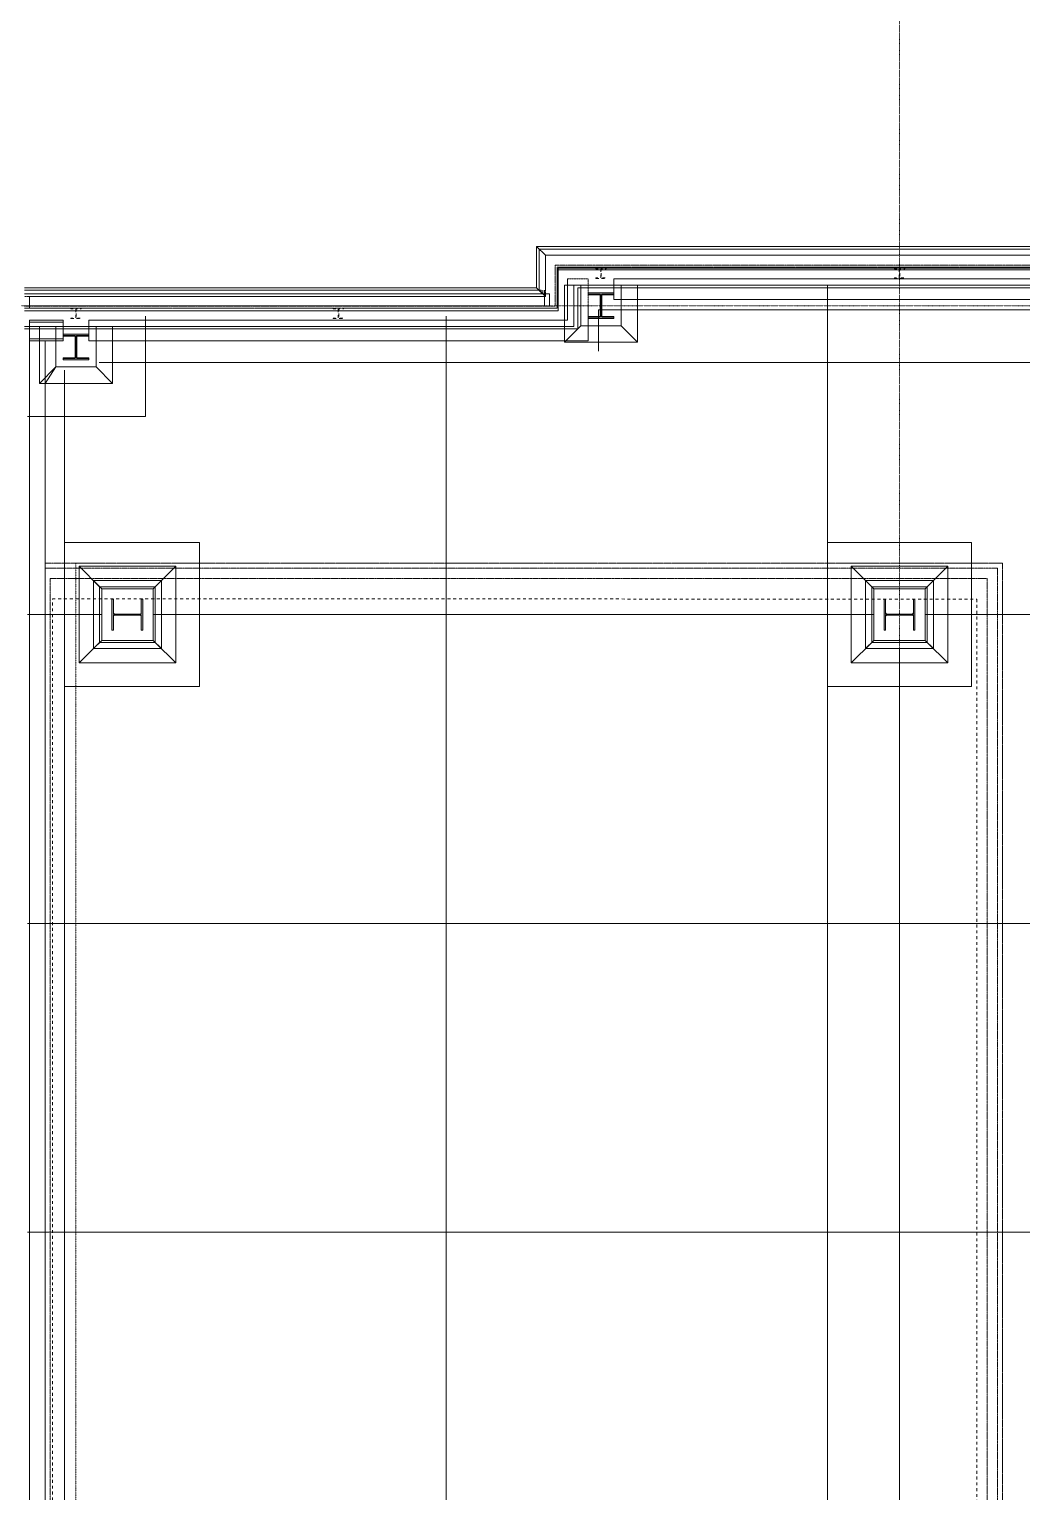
# Model space of a CAD drawing. Extents: x -32000 to 401936, y -48083 to 131250.
# Drawn here: x 244147 to 253787, y 78480 to 92686 of the extents above; entities that cross this region are included whole.
import ezdxf

# ---------------------------------------------------------------- set-up
doc = ezdxf.new("R2010")
doc.units = 0
doc.header["$LTSCALE"] = 10
for name, pattern in [('H12PL4$0$JJP_三點線', [0.9, 0.3, -0.15, 0, -0.15, 0, -0.15, 0, -0.15]), ('H12PL4$0$TAI_虛線', [5.644, 2.822, -2.822]), ('XFM7P40ICA$0$H12PL4$0$CENTERK1', [0.0983, 0.0833, -0.005, 0.005, -0.005]), ('XFM7P40ICA$0$H12PL4$0$DOTK1', [0.01, 0.005, -0.005]), ('XFM7P40ICA$0$H12PL4$0$JJP_三點線', [0.9, 0.3, -0.15, 0, -0.15, 0, -0.15, 0, -0.15]), ('XFM7P40ICA$0$H12PL4$0$JJP_虛線(退縮線、投影線、地下室範圍、非屬本工程、圖面分區)', [0.45, 0.3, -0.15]), ('XFM7P40ICA$0$H12PL4$0$TAI_虛線', [5.644, 2.822, -2.822])]:
    doc.linetypes.add(name, pattern=pattern)
for name, color, linetype in [('H12PL4$0$A-WALL-EX', 252, 'Continuous'), ('H12PL4$0$S-COL', 252, 'Continuous'), ('H12PL4$0$S-GRID', 252, 'Continuous'), ('H12PL4$0$S-SLAB-SHOW', 252, 'Continuous'), ('XFM7P40ICA$0$H12PL4$0$A-WALL-EX', 252, 'Continuous'), ('XFM7P40ICA$0$H12PL4$0$A-WALL-IN', 252, 'Continuous'), ('XFM7P40ICA$0$H12PL4$0$Hattch', 252, 'Continuous'), ('XFM7P40ICA$0$H12PL4$0$L40_19_MEJI', 252, 'Continuous'), ('XFM7P40ICA$0$H12PL4$0$L40_19_STEEL2', 252, 'Continuous'), ('XFM7P40ICA$0$H12PL4$0$L40_19_SUGATA2', 252, 'Continuous'), ('XFM7P40ICA$0$H12PL4$0$L40_19_SUGATA3', 252, 'Continuous'), ('XFM7P40ICA$0$H12PL4$0$L40_19_SUGATAD', 252, 'Continuous'), ('XFM7P40ICA$0$H12PL4$0$L40_19_TEMP', 252, 'Continuous'), ('XFM7P40ICA$0$H12PL4$0$S-COL', 252, 'Continuous'), ('XFM7P40ICA$0$H12PL4$0$S-GRID', 252, 'Continuous')]:
    doc.layers.add(name, color=color, linetype=linetype)

# ---------------------------------------------------------------- blocks, each defined once
blk = doc.blocks.new('XFM7P40ICA$0$H12PL4')
at = {"layer": 'XFM7P40ICA$0$H12PL4$0$Hattch', "linetype": 'Continuous', "lineweight": 0}
for points in [[(249575, 89875), (249825, 89875), (249825, 89895), (249707.5, 89895), (249707.5, 90105), (249825, 90105), (249825, 90125), (249575, 90125), (249575, 90105), (249692.5, 90105), (249692.5, 89895), (249575, 89895)], [(244475, 89475), (244725, 89475), (244725, 89495), (244607.5, 89495), (244607.5, 89705), (244725, 89705), (244725, 89725), (244475, 89725), (244475, 89705), (244592.5, 89705), (244592.5, 89495), (244475, 89495)], [(244950, 87150), (244950, 86850), (244965, 86850), (244965, 86995), (245235, 86995), (245235, 86850), (245250, 86850), (245250, 87150), (245235, 87150), (245235, 87005), (244965, 87005), (244965, 87150)], [(252450, 87150), (252450, 86850), (252465, 86850), (252465, 86995), (252735, 86995), (252735, 86850), (252750, 86850), (252750, 87150), (252735, 87150), (252735, 87005), (252465, 87005), (252465, 87150)]]:
    blk.add_hatch(color=256, dxfattribs=at).paths.add_polyline_path(points)
at = {"layer": 'XFM7P40ICA$0$H12PL4$0$A-WALL-EX', "linetype": 'XFM7P40ICA$0$H12PL4$0$JJP_虛線(退縮線、投影線、地下室範圍、非屬本工程、圖面分區)', "lineweight": 0}
for p, q in [((249255, 90395), (249255, 90375)), ((249275, 90395), (249255, 90395)), ((249255, 90375), (249255, 89995)), ((261975, 90395), (249275, 90395)), ((249255, 89995), (244100, 89995)), ((244300, 87450), (244316.7, 87450)), ((244350, 87450), (244316.7, 87450)), ((253450, 87450), (244350, 87450)), ((253550, 87450), (253450, 87450)), ((253550, 87350), (253550, 87450)), ((253550, 32650), (253550, 87350))]:
    blk.add_line(p, q, dxfattribs=at)
at = {"layer": 'XFM7P40ICA$0$H12PL4$0$A-WALL-EX', "lineweight": 0}
for p, q in [((249435, 90200), (249435, 89960)), ((249675, 90200), (249435, 90200)), ((261560, 90200), (249675, 90200)), ((249435, 89960), (249435, 89800)), ((249435, 89800), (244100, 89800)), ((244300, 30500), (244300, 89560))]:
    blk.add_line(p, q, dxfattribs=at)
at = {"layer": 'XFM7P40ICA$0$H12PL4$0$A-WALL-EX', "lineweight": 0, "flags": 128}
for points in [[(249075, 90575), (249475, 90575)], [(249075, 90575), (249075, 90175)], [(262150, 90550), (249100, 90550)], [(249100, 90550), (249100, 90150)], [(262175, 90575), (249475, 90575)], [(249285, 90365), (261965, 90365)], [(249285, 90150), (249285, 90365)], [(249285, 90350), (249285, 90200)], [(261800, 90350), (249285, 90350)], [(249075, 90175), (244100, 90174.9)], [(249117.5, 90150), (244100, 90150)], [(244100, 90115), (249117.5, 90115)], [(249117.5, 90150), (249117.5, 90115)], [(249285, 90200), (249285, 89950)], [(249475, 90175), (261775, 90175)], [(249475, 89775), (249475, 90175)], [(249285, 89950), (244100, 89950)], [(249675, 89560), (249675, 89960)], [(249675, 89960), (261560, 89960)], [(244100, 89774.9), (249475, 89775)]]:
    blk.add_lwpolyline(points, dxfattribs=at)
at = {"layer": 'XFM7P40ICA$0$H12PL4$0$A-WALL-EX', "linetype": 'XFM7P40ICA$0$H12PL4$0$JJP_虛線(退縮線、投影線、地下室範圍、非屬本工程、圖面分區)', "lineweight": 0, "flags": 128}
for points in [[(249160, 90490), (249160, 90395)], [(261995, 90490), (249160, 90490)], [(249160, 90395), (249160, 90090)], [(249275, 89975), (249275, 90375)], [(249275, 90375), (261975, 90375)], [(249160, 90090), (244100, 90090)], [(244100, 89975), (244550, 89975)], [(244650, 89975), (247100, 89975)], [(247200, 89975), (249255, 89975)], [(249275, 89975), (249255, 89975)], [(244300, 87500), (244300, 87450)], [(253550, 87500), (244300, 87500)], [(244300, 87450), (244300, 87350)], [(253600, 87500), (253550, 87500)], [(253600, 32550), (253600, 87500)], [(244300, 87350), (244300, 32650)], [(244350, 32650), (244350, 87350)], [(244350, 87350), (253450, 87350)], [(253450, 87350), (253450, 32650)]]:
    blk.add_lwpolyline(points, dxfattribs=at)
at = {"layer": 'XFM7P40ICA$0$H12PL4$0$A-WALL-IN', "lineweight": 0, "flags": 128}
blk.add_lwpolyline([(249135, 90115), (249135, 90150)], dxfattribs=at)
at = {"layer": 'XFM7P40ICA$0$H12PL4$0$L40_19_MEJI', "lineweight": 0}
for p, q in [((251900, 32860), (251900, 90200)), ((245275, 89900), (245275, 88925)), ((248195, 78050), (248195, 89900)), ((244490, 30700), (244490, 89375)), ((260350, 89450), (244825, 89450)), ((244130, 88925), (245275, 88925)), ((244130, 87000), (244850, 87000)), ((245350, 87000), (252350, 87000)), ((252850, 87000), (260600, 87000)), ((244130, 84000), (260600, 84000)), ((244130, 81000), (260600, 81000))]:
    blk.add_line(p, q, dxfattribs=at)
at = {"layer": 'XFM7P40ICA$0$H12PL4$0$L40_19_MEJI', "lineweight": 0, "flags": 128}
for points in [[(244490, 86300), (245800, 86300), (245800, 87700), (244490, 87700)], [(251900, 86300), (253300, 86300), (253300, 87700), (251900, 87700)]]:
    blk.add_lwpolyline(points, close=True, dxfattribs=at)
at = {"layer": 'XFM7P40ICA$0$H12PL4$0$L40_19_STEEL2', "lineweight": 0, "flags": 128}
for points in [[(249575, 90125), (249825, 90125), (249825, 90111), (249712.5, 90111, 0.4142136), (249704.5, 90103), (249704.5, 89897, 0.4142136), (249712.5, 89889), (249825, 89889), (249825, 89875), (249575, 89875), (249575, 89889), (249687.5, 89889, 0.4142136), (249695.5, 89897), (249695.5, 90103, 0.4142136), (249687.5, 90111), (249575, 90111)], [(244475, 89725), (244725, 89725), (244725, 89711), (244612.5, 89711, 0.4142136), (244604.5, 89703), (244604.5, 89497, 0.4142136), (244612.5, 89489), (244725, 89489), (244725, 89475), (244475, 89475), (244475, 89489), (244587.5, 89489, 0.4142136), (244595.5, 89497), (244595.5, 89703, 0.4142136), (244587.5, 89711), (244475, 89711)], [(245250, 87150), (245250, 86850), (245235, 86850), (245235, 86982, 0.4142136), (245222, 86995), (244978, 86995, 0.4142136), (244965, 86982), (244965, 86850), (244950, 86850), (244950, 87150), (244965, 87150), (244965, 87018, 0.4142136), (244978, 87005), (245222, 87005, 0.4142136), (245235, 87018), (245235, 87150)], [(252750, 87150), (252750, 86850), (252735, 86850), (252735, 86982, 0.4142136), (252722, 86995), (252478, 86995, 0.4142136), (252465, 86982), (252465, 86850), (252450, 86850), (252450, 87150), (252465, 87150), (252465, 87018, 0.4142136), (252478, 87005), (252722, 87005, 0.4142136), (252735, 87018), (252735, 87150)]]:
    blk.add_lwpolyline(points, format="xyb", close=True, dxfattribs=at)
at = {"layer": 'XFM7P40ICA$0$H12PL4$0$L40_19_SUGATA2', "lineweight": 0}
for p, q in [((249075, 90175), (249075, 90575)), ((249075, 90575), (262175, 90575)), ((249075, 90175), (244100, 90175))]:
    blk.add_line(p, q, dxfattribs=at)
at = {"layer": 'XFM7P40ICA$0$H12PL4$0$L40_19_SUGATA3', "lineweight": 0}
for p, q in [((249075, 90575), (249160, 90490)), ((249275, 90375), (249275, 89975)), ((249375, 90260), (249375, 89860)), ((255475, 90260), (249825, 90260)), ((249825, 90060), (249825, 90260)), ((249075, 90175), (249160, 90090)), ((255475, 90060), (249825, 90060)), ((249895, 90060), (249895, 89805)), ((250055, 90060), (250055, 89645)), ((244150, 89860), (244475, 89860)), ((244150, 89860), (244150, 89660)), ((244475, 89660), (244475, 89860)), ((249375, 89860), (244725, 89860)), ((244725, 89660), (244725, 89860)), ((249895, 89805), (249575, 89805)), ((249895, 89805), (250055, 89645)), ((244150, 89660), (244150, 30550)), ((244150, 89660), (244475, 89660)), ((244300, 89660), (244300, 30700)), ((249575, 89660), (244725, 89660)), ((244955, 89660), (244955, 89245)), ((249345, 89660), (249345, 89645)), ((249345, 89645), (250055, 89645)), ((244405, 89405), (244300, 89245)), ((244795, 89405), (244955, 89245)), ((244300, 89245), (244955, 89245)), ((244850, 87250), (244770, 87330)), ((245430, 87330), (245350, 87250)), ((252350, 87250), (252270, 87330)), ((252930, 87330), (252850, 87250)), ((244850, 86750), (244770, 86670)), ((245430, 86670), (245350, 86750)), ((252350, 86750), (252270, 86670)), ((252930, 86670), (252850, 86750))]:
    blk.add_line(p, q, dxfattribs=at)
at = {"layer": 'XFM7P40ICA$0$H12PL4$0$L40_19_SUGATA3', "linetype": 'XFM7P40ICA$0$H12PL4$0$CENTERK1', "lineweight": 0}
for p, q in [((261975, 90375), (249275, 90375)), ((249575, 90260), (249375, 90260)), ((249575, 90260), (249575, 89660))]:
    blk.add_line(p, q, dxfattribs=at)
at = {"layer": 'XFM7P40ICA$0$H12PL4$0$L40_19_SUGATA3', "linetype": 'XFM7P40ICA$0$H12PL4$0$CENTERK1', "lineweight": 0, "flags": 128}
blk.add_lwpolyline([(262090, 30600), (262090, 90490), (249160, 90490), (249160, 90090), (244150, 90090), (244150, 89975), (249275, 89975)], dxfattribs=at)
at = {"layer": 'XFM7P40ICA$0$H12PL4$0$L40_19_SUGATA3', "lineweight": 0, "flags": 128}
blk.add_lwpolyline([(244795, 89660), (244795, 89405), (244405, 89405), (244405, 89660)], dxfattribs=at)
for points in [[(245430, 87330), (244770, 87330), (244770, 86670), (245430, 86670)], [(245350, 87250), (244850, 87250), (244850, 86750), (245350, 86750)], [(252930, 87330), (252270, 87330), (252270, 86670), (252930, 86670)], [(252850, 87250), (252350, 87250), (252350, 86750), (252850, 86750)]]:
    blk.add_lwpolyline(points, close=True, dxfattribs=at)
at = {"layer": 'XFM7P40ICA$0$H12PL4$0$L40_19_SUGATAD', "linetype": 'XFM7P40ICA$0$H12PL4$0$DOTK1', "lineweight": 0}
for p, q in [((253600, 87500), (244600, 87500)), ((244600, 87500), (244600, 32500)), ((253600, 87500), (253600, 32500))]:
    blk.add_line(p, q, dxfattribs=at)
at = {"layer": 'XFM7P40ICA$0$H12PL4$0$L40_19_TEMP', "lineweight": 0}
blk.add_line((252600, 86670), (252600, 75330), dxfattribs=at)
at = {"layer": 'XFM7P40ICA$0$H12PL4$0$S-COL', "linetype": 'XFM7P40ICA$0$H12PL4$0$TAI_虛線', "lineweight": 0, "flags": 128}
for points in [[(249650, 90265), (249750, 90265), (249750, 90270), (249702.5, 90270), (249702.5, 90360), (249750, 90360), (249750, 90365), (249650, 90365), (249650, 90360), (249697.5, 90360), (249697.5, 90270), (249650, 90270)], [(252550, 90265), (252650, 90265), (252650, 90270), (252602.5, 90270), (252602.5, 90360), (252650, 90360), (252650, 90365), (252550, 90365), (252550, 90360), (252597.5, 90360), (252597.5, 90270), (252550, 90270)], [(244550, 89875), (244650, 89875), (244650, 89880), (244602.5, 89880), (244602.5, 89970), (244650, 89970), (244650, 89975), (244550, 89975), (244550, 89970), (244597.5, 89970), (244597.5, 89880), (244550, 89880)], [(247100, 89875), (247200, 89875), (247200, 89880), (247152.5, 89880), (247152.5, 89970), (247200, 89970), (247200, 89975), (247100, 89975), (247100, 89970), (247147.5, 89970), (247147.5, 89880), (247100, 89880)]]:
    blk.add_lwpolyline(points, close=True, dxfattribs=at)
at = {"layer": 'XFM7P40ICA$0$H12PL4$0$S-COL', "lineweight": 0, "flags": 128}
for points in [[(249345, 90200), (249345, 89645)], [(250055, 90200), (249895, 90200), (249505, 90200), (249345, 90200)], [(249505, 90200), (249505, 89805)], [(249895, 89805), (249895, 90200)], [(250055, 89645), (250055, 90200)], [(244245, 89800), (244245, 89245)], [(244955, 89800), (244795, 89800), (244405, 89800), (244245, 89800)], [(244405, 89800), (244405, 89405)], [(244795, 89405), (244795, 89800)], [(244955, 89245), (244955, 89800)], [(249345, 89645), (249505, 89805)], [(249505, 89805), (249895, 89805)], [(250055, 89645), (249895, 89805)], [(249345, 89645), (250055, 89645)], [(244245, 89245), (244405, 89405)], [(244405, 89405), (244795, 89405)], [(244955, 89245), (244795, 89405)], [(244245, 89245), (244955, 89245)], [(244630, 86530), (244630, 87470)], [(244830, 87270), (244630, 87470)], [(244630, 87470), (245570, 87470)], [(245570, 87470), (245370, 87270)], [(245570, 87470), (245570, 86530)], [(252130, 86530), (252130, 87470)], [(252330, 87270), (252130, 87470)], [(252130, 87470), (253070, 87470)], [(253070, 87470), (252870, 87270)], [(253070, 87470), (253070, 86530)], [(244830, 87270), (244830, 86730)], [(245370, 87270), (244830, 87270)], [(245370, 86730), (245370, 87270)], [(252330, 87270), (252330, 86730)], [(252870, 87270), (252330, 87270)], [(252870, 86730), (252870, 87270)], [(244830, 86730), (244630, 86530)], [(244830, 86730), (245370, 86730)], [(245570, 86530), (245370, 86730)], [(252330, 86730), (252130, 86530)], [(252330, 86730), (252870, 86730)], [(253070, 86530), (252870, 86730)], [(244630, 86530), (245570, 86530)], [(252130, 86530), (253070, 86530)]]:
    blk.add_lwpolyline(points, dxfattribs=at)
for points in [[(249575, 89875), (249825, 89875), (249825, 89895), (249707.5, 89895), (249707.5, 90105), (249825, 90105), (249825, 90125), (249575, 90125), (249575, 90105), (249692.5, 90105), (249692.5, 89895), (249575, 89895)], [(244475, 89475), (244725, 89475), (244725, 89495), (244607.5, 89495), (244607.5, 89705), (244725, 89705), (244725, 89725), (244475, 89725), (244475, 89705), (244592.5, 89705), (244592.5, 89495), (244475, 89495)], [(244950, 87150), (244950, 86850), (244965, 86850), (244965, 86995), (245235, 86995), (245235, 86850), (245250, 86850), (245250, 87150), (245235, 87150), (245235, 87005), (244965, 87005), (244965, 87150)], [(252450, 87150), (252450, 86850), (252465, 86850), (252465, 86995), (252735, 86995), (252735, 86850), (252750, 86850), (252750, 87150), (252735, 87150), (252735, 87005), (252465, 87005), (252465, 87150)]]:
    blk.add_lwpolyline(points, close=True, dxfattribs=at)
at = {"layer": 'XFM7P40ICA$0$H12PL4$0$S-GRID', "linetype": 'XFM7P40ICA$0$H12PL4$0$JJP_三點線', "lineweight": 0}
for p, q in [((252600, 128250), (252600, -28000)), ((-29000, 90000), (289600, 90000))]:
    blk.add_line(p, q, dxfattribs=at)
blk = doc.blocks.new('XFM7P40ICA')
blk.add_blockref('XFM7P40ICA$0$H12PL4', (0, 0))
blk = doc.blocks.new('H12PL4')
at = {"layer": 'H12PL4$0$A-WALL-EX', "lineweight": 0}
for p, q in [((249200, 90115), (249123.33, 90115)), ((249435, 90200), (249435, 89960)), ((249675, 90200), (249435, 90200)), ((261560, 90200), (249675, 90200)), ((249435, 89960), (249435, 89800)), ((249435, 89800), (244100, 89800))]:
    blk.add_line(p, q, dxfattribs=at)
at = {"layer": 'H12PL4$0$A-WALL-EX', "lineweight": 0, "flags": 128}
for points in [[(249075, 90575), (249475, 90575)], [(249075, 90575), (249075, 90175)], [(249100, 90150), (249100, 90550)], [(249100, 90550), (262150, 90550)], [(262150, 90550), (249100, 90550)], [(249100, 90550), (249100, 90150)], [(262175, 90575), (249475, 90575)], [(249285, 90365), (261965, 90365)], [(249285, 90150), (249285, 90365)], [(249285, 90350), (249285, 90200)], [(261800, 90350), (249285, 90350)], [(249075, 90175), (244100, 90174.93)], [(244100, 90150), (249100, 90150)], [(249100, 90150), (244100, 90150)], [(249150, 90150), (249150, 90115)], [(249150, 90115), (249150, 90000)], [(249200, 90000), (249200, 90115)], [(249285, 90200), (249285, 89950)], [(249475, 90175), (261775, 90175)], [(249475, 89775.01), (249475, 90175)], [(244100, 90000), (249150, 90000)], [(249285, 89950), (244100, 89950)], [(249675, 89560), (249675, 89960)], [(249675, 89960), (261560, 89960)], [(244150, 89840), (244150, 89860)], [(244475, 89860), (244150, 89860)], [(244150, 89680), (244150, 89840)], [(244475, 89840), (244150, 89840)], [(244475, 89840), (244475, 89860)], [(244475, 89680), (244475, 89840)], [(244100.01, 89774.93), (249475, 89775.01)], [(244150, 89660), (244150, 89680)], [(244475, 89680), (244150, 89680)], [(244475, 89660), (244150, 89660)], [(244475, 89660), (244475, 89680)]]:
    blk.add_lwpolyline(points, dxfattribs=at)
at = {"layer": 'H12PL4$0$S-COL', "linetype": 'H12PL4$0$TAI_虛線', "lineweight": 0, "flags": 128}
for points in [[(249650, 90265), (249750, 90265), (249750, 90270), (249702.5, 90270), (249702.5, 90360), (249750, 90360), (249750, 90365), (249650, 90365), (249650, 90360), (249697.5, 90360), (249697.5, 90270), (249650, 90270)], [(252550.02, 90265), (252650.02, 90265), (252650.02, 90270), (252602.52, 90270), (252602.52, 90360), (252650.02, 90360), (252650.02, 90365), (252550.02, 90365), (252550.02, 90360), (252597.52, 90360), (252597.52, 90270), (252550.02, 90270)], [(244550, 89875), (244650, 89875), (244650, 89880), (244602.5, 89880), (244602.5, 89970), (244650, 89970), (244650, 89975), (244550, 89975), (244550, 89970), (244597.5, 89970), (244597.5, 89880), (244550, 89880)], [(247100, 89875), (247200, 89875), (247200, 89880), (247152.5, 89880), (247152.5, 89970), (247200, 89970), (247200, 89975), (247100, 89975), (247100, 89970), (247147.5, 89970), (247147.5, 89880), (247100, 89880)]]:
    blk.add_lwpolyline(points, close=True, dxfattribs=at)
at = {"layer": 'H12PL4$0$S-COL', "lineweight": 0, "flags": 128}
for points in [[(249345, 90200), (249345, 89645)], [(250055, 90200), (249895, 90200), (249505, 90200), (249345, 90200)], [(249505, 90200), (249505, 89805)], [(249895, 89805), (249895, 90200)], [(250055, 89645), (250055, 90200)], [(244245, 89800), (244245, 89245)], [(244955, 89800), (244795, 89800), (244405, 89800), (244245, 89800)], [(244405, 89800), (244405, 89405)], [(244795, 89405), (244795, 89800)], [(244955, 89245), (244955, 89800)], [(249345, 89645), (249505, 89805)], [(249505, 89805), (249895, 89805)], [(250055, 89645), (249895, 89805)], [(249345, 89645), (250055, 89645)], [(244245, 89245), (244405, 89405)], [(244405, 89405), (244795, 89405)], [(244955, 89245), (244795, 89405)], [(244245, 89245), (244955, 89245)], [(244630, 86530), (244630, 87470)], [(244830, 87270), (244630, 87470)], [(244630, 87470), (245570, 87470)], [(245570, 87470), (245370, 87270)], [(245570, 87470), (245570, 86530)], [(252130, 86530), (252130, 87470)], [(252330, 87270), (252130, 87470)], [(252130, 87470), (253070, 87470)], [(253070, 87470), (252870, 87270)], [(253070, 87470), (253070, 86530)], [(244830, 87270), (244830, 86730)], [(245370, 87270), (244830, 87270)], [(245370, 86730), (245370, 87270)], [(252330, 87270), (252330, 86730)], [(252870, 87270), (252330, 87270)], [(252870, 86730), (252870, 87270)], [(244830, 86730), (244630, 86530)], [(244830, 86730), (245370, 86730)], [(245570, 86530), (245370, 86730)], [(252330, 86730), (252130, 86530)], [(252330, 86730), (252870, 86730)], [(253070, 86530), (252870, 86730)], [(244630, 86530), (245570, 86530)], [(252130, 86530), (253070, 86530)]]:
    blk.add_lwpolyline(points, dxfattribs=at)
for points in [[(249575, 89875), (249825, 89875), (249825, 89895), (249707.5, 89895), (249707.5, 90105), (249825, 90105), (249825, 90125), (249575, 90125), (249575, 90105), (249692.5, 90105), (249692.5, 89895), (249575, 89895)], [(244475, 89475), (244725, 89475), (244725, 89495), (244607.5, 89495), (244607.5, 89705), (244725, 89705), (244725, 89725), (244475, 89725), (244475, 89705), (244592.5, 89705), (244592.5, 89495), (244475, 89495)], [(244950, 87150), (244950, 86850), (244965, 86850), (244965, 86995), (245235, 86995), (245235, 86850), (245250, 86850), (245250, 87150), (245235, 87150), (245235, 87005), (244965, 87005), (244965, 87150)], [(252450, 87150), (252450, 86850), (252465, 86850), (252465, 86995), (252735, 86995), (252735, 86850), (252750, 86850), (252750, 87150), (252735, 87150), (252735, 87005), (252465, 87005), (252465, 87150)]]:
    blk.add_lwpolyline(points, close=True, dxfattribs=at)
at = {"layer": 'H12PL4$0$S-GRID', "linetype": 'H12PL4$0$JJP_三點線', "lineweight": 0}
for p, q in [((252600, 128250), (252600, -28000)), ((-29000, 90000), (289600, 90000))]:
    blk.add_line(p, q, dxfattribs=at)
at = {"layer": 'H12PL4$0$S-SLAB-SHOW', "lineweight": 0}
blk.add_line((244300, 30500), (244300, 89560), dxfattribs=at)
at = {"layer": 'H12PL4$0$S-SLAB-SHOW', "linetype": 'H12PL4$0$TAI_虛線', "lineweight": 0, "flags": 128}
for points in [[(244371.03, 87154.47), (253350, 87149.68)], [(244371.03, 32850), (244371.03, 87154.47)], [(253350, 87149.68), (253350, 32850)]]:
    blk.add_lwpolyline(points, dxfattribs=at)

msp = doc.modelspace()

# ---------------------------------------------------------------- block references
msp.add_blockref('XFM7P40ICA', (0, 0))

# ---------------------------------------------------------------- next in the draw order: block references
msp.add_blockref('H12PL4', (0, 0))

doc.saveas('drawing.dxf')
